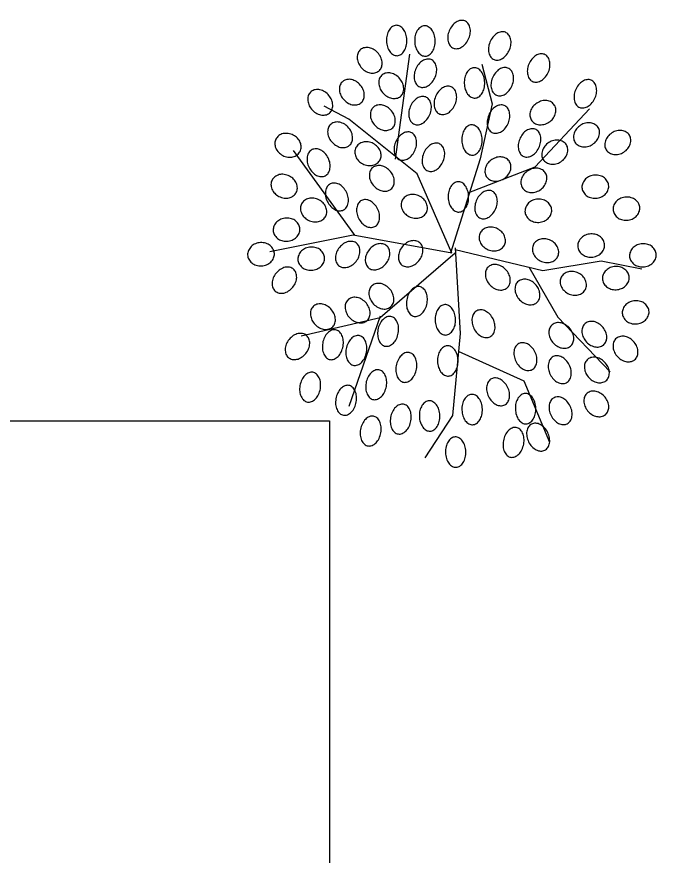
# Model space of a CAD drawing. Header units: inches. Extents: x 203 to 1065, y -1127 to 921.
# Drawn here: x 801.31 to 805.76, y 354.22 to 360.02 of the extents above; entities that cross this region are included whole.
import ezdxf

# ---------------------------------------------------------------- set-up
doc = ezdxf.new("R2010")
doc.units = ezdxf.units.IN
doc.header["$MEASUREMENT"] = 0
doc.layers.add('CC', color=110, linetype='Continuous')
doc.layers.add('Vegetación', color=102, linetype='Continuous')

# ---------------------------------------------------------------- blocks, each defined once
blk = doc.blocks.new('RB31')
for points in [[(-0.0332, 0.4465, 0.124565), (-0.0243, 0.4435, 0.105746), (-0.0134, 0.445, 0.086824), (-0.0035, 0.4507, 0.076963), (0.0051, 0.4604, 0.076963), (0.0103, 0.4721, 0.086824), (0.0113, 0.4835, 0.105746), (0.0081, 0.4941, 0.124565), (0.0016, 0.5009, 0.124565), (-0.0073, 0.5039, 0.105746), (-0.0182, 0.5024, 0.086824), (-0.0281, 0.4967, 0.076963), (-0.0366, 0.4871, 0.076963), (-0.0419, 0.4753, 0.086824), (-0.0429, 0.4639, 0.105746), (-0.0397, 0.4534, 0.124565)], [(-0.1644, 0.4265, 0.124565), (-0.1555, 0.4293, 0.105746), (-0.1475, 0.437, 0.086824), (-0.1428, 0.4474, 0.076963), (-0.1416, 0.4602, 0.076963), (-0.1443, 0.4728, 0.086824), (-0.1502, 0.4826, 0.105746), (-0.159, 0.4892, 0.124565), (-0.1682, 0.491, 0.124565), (-0.1772, 0.4882, 0.105746), (-0.1851, 0.4805, 0.086824), (-0.1898, 0.4701, 0.076963), (-0.191, 0.4573, 0.076963), (-0.1883, 0.4447, 0.086824), (-0.1825, 0.4349, 0.105746), (-0.1737, 0.4282, 0.124565)], [(-0.0961, 0.4265, 0.124565), (-0.0871, 0.4293, 0.105746), (-0.0792, 0.437, 0.086824), (-0.0745, 0.4474, 0.076963), (-0.0733, 0.4602, 0.076963), (-0.076, 0.4728, 0.086824), (-0.0818, 0.4826, 0.105746), (-0.0906, 0.4892, 0.124565), (-0.0999, 0.491, 0.124565), (-0.1088, 0.4882, 0.105746), (-0.1168, 0.4805, 0.086824), (-0.1215, 0.4701, 0.076963), (-0.1227, 0.4573, 0.076963), (-0.12, 0.4447, 0.086824), (-0.1141, 0.4349, 0.105746), (-0.1053, 0.4282, 0.124565)], [(0.0655, 0.4237, 0.124565), (0.0744, 0.4207, 0.105746), (0.0853, 0.4222, 0.086824), (0.0952, 0.4279, 0.076963), (0.1038, 0.4376, 0.076963), (0.109, 0.4494, 0.086824), (0.11, 0.4607, 0.105746), (0.1068, 0.4713, 0.124565), (0.1003, 0.4782, 0.124565), (0.0914, 0.4811, 0.105746), (0.0805, 0.4796, 0.086824), (0.0706, 0.4739, 0.076963), (0.0621, 0.4643, 0.076963), (0.0569, 0.4525, 0.086824), (0.0558, 0.4411, 0.105746), (0.059, 0.4306, 0.124565)], [(-0.2034, 0.3982, 0.124565), (-0.2004, 0.4072, 0.105746), (-0.2019, 0.4181, 0.086824), (-0.2076, 0.428, 0.076963), (-0.2173, 0.4365, 0.076963), (-0.229, 0.4417, 0.086824), (-0.2404, 0.4427, 0.105746), (-0.251, 0.4395, 0.124565), (-0.2578, 0.4331, 0.124565), (-0.2608, 0.4242, 0.105746), (-0.2593, 0.4132, 0.086824), (-0.2536, 0.4033, 0.076963), (-0.244, 0.3948, 0.076963), (-0.2322, 0.3896, 0.086824), (-0.2208, 0.3886, 0.105746), (-0.2103, 0.3918, 0.124565)], [(0.1604, 0.3781, 0.124565), (0.1693, 0.3752, 0.105746), (0.1802, 0.3767, 0.086824), (0.1901, 0.3824, 0.076963), (0.1987, 0.392, 0.076963), (0.2039, 0.4038, 0.086824), (0.2049, 0.4152, 0.105746), (0.2017, 0.4257, 0.124565), (0.1952, 0.4326, 0.124565), (0.1863, 0.4356, 0.105746), (0.1754, 0.4341, 0.086824), (0.1655, 0.4284, 0.076963), (0.157, 0.4187, 0.076963), (0.1518, 0.4069, 0.086824), (0.1507, 0.3956, 0.105746), (0.1539, 0.385, 0.124565)], [(-0.1129, 0.3629, 0.124565), (-0.104, 0.36, 0.105746), (-0.0931, 0.3615, 0.086824), (-0.0832, 0.3672, 0.076963), (-0.0747, 0.3768, 0.076963), (-0.0695, 0.3886, 0.086824), (-0.0684, 0.4, 0.105746), (-0.0717, 0.4105, 0.124565), (-0.0781, 0.4174, 0.124565), (-0.087, 0.4204, 0.105746), (-0.0979, 0.4189, 0.086824), (-0.1079, 0.4132, 0.076963), (-0.1164, 0.4035, 0.076963), (-0.1216, 0.3917, 0.086824), (-0.1226, 0.3804, 0.105746), (-0.1194, 0.3698, 0.124565)], [(0.0254, 0.3391, 0.124565), (0.0344, 0.342, 0.105746), (0.0423, 0.3496, 0.086824), (0.047, 0.36, 0.076963), (0.0482, 0.3728, 0.076963), (0.0455, 0.3854, 0.086824), (0.0396, 0.3952, 0.105746), (0.0308, 0.4019, 0.124565), (0.0216, 0.4037, 0.124565), (0.0126, 0.4008, 0.105746), (0.0047, 0.3932, 0.086824), (0, 0.3827, 0.076963), (-0.0012, 0.3699, 0.076963), (0.0015, 0.3573, 0.086824), (0.0074, 0.3475, 0.105746), (0.0162, 0.3409, 0.124565)], [(0.0731, 0.3478, 0.124565), (0.082, 0.3448, 0.105746), (0.0929, 0.3463, 0.086824), (0.1028, 0.352, 0.076963), (0.1113, 0.3616, 0.076963), (0.1166, 0.3734, 0.086824), (0.1176, 0.3848, 0.105746), (0.1144, 0.3953, 0.124565), (0.1079, 0.4022, 0.124565), (0.099, 0.4052, 0.105746), (0.0881, 0.4037, 0.086824), (0.0782, 0.398, 0.076963), (0.0696, 0.3883, 0.076963), (0.0644, 0.3766, 0.086824), (0.0634, 0.3652, 0.105746), (0.0666, 0.3546, 0.124565)], [(-0.1503, 0.3451, 0.124565), (-0.1473, 0.354, 0.105746), (-0.1488, 0.3649, 0.086824), (-0.1545, 0.3748, 0.076963), (-0.1641, 0.3833, 0.076963), (-0.1759, 0.3885, 0.086824), (-0.1873, 0.3896, 0.105746), (-0.1978, 0.3864, 0.124565), (-0.2047, 0.3799, 0.124565), (-0.2077, 0.371, 0.105746), (-0.2062, 0.3601, 0.086824), (-0.2005, 0.3502, 0.076963), (-0.1908, 0.3416, 0.076963), (-0.1791, 0.3364, 0.086824), (-0.1677, 0.3354, 0.105746), (-0.1571, 0.3386, 0.124565)], [(0.2743, 0.325, 0.124565), (0.2832, 0.322, 0.105746), (0.2941, 0.3235, 0.086824), (0.304, 0.3292, 0.076963), (0.3126, 0.3388, 0.076963), (0.3178, 0.3506, 0.086824), (0.3188, 0.362, 0.105746), (0.3156, 0.3725, 0.124565), (0.3091, 0.3794, 0.124565), (0.3002, 0.3824, 0.105746), (0.2893, 0.3809, 0.086824), (0.2794, 0.3752, 0.076963), (0.2708, 0.3655, 0.076963), (0.2656, 0.3538, 0.086824), (0.2646, 0.3424, 0.105746), (0.2678, 0.3318, 0.124565)], [(-0.2452, 0.3299, 0.124565), (-0.2422, 0.3388, 0.105746), (-0.2437, 0.3497, 0.086824), (-0.2494, 0.3596, 0.076963), (-0.259, 0.3682, 0.076963), (-0.2708, 0.3734, 0.086824), (-0.2822, 0.3744, 0.105746), (-0.2927, 0.3712, 0.124565), (-0.2996, 0.3647, 0.124565), (-0.3026, 0.3558, 0.105746), (-0.3011, 0.3449, 0.086824), (-0.2954, 0.335, 0.076963), (-0.2857, 0.3264, 0.076963), (-0.274, 0.3212, 0.086824), (-0.2626, 0.3202, 0.105746), (-0.252, 0.3234, 0.124565)], [(-0.0636, 0.306, 0.124565), (-0.0547, 0.303, 0.105746), (-0.0437, 0.3045, 0.086824), (-0.0338, 0.3102, 0.076963), (-0.0253, 0.3198, 0.076963), (-0.0201, 0.3316, 0.086824), (-0.0191, 0.343, 0.105746), (-0.0223, 0.3536, 0.124565), (-0.0287, 0.3604, 0.124565), (-0.0377, 0.3634, 0.105746), (-0.0486, 0.3619, 0.086824), (-0.0585, 0.3562, 0.076963), (-0.067, 0.3465, 0.076963), (-0.0722, 0.3348, 0.086824), (-0.0732, 0.3234, 0.105746), (-0.07, 0.3128, 0.124565)], [(-0.3211, 0.3071, 0.124565), (-0.3181, 0.316, 0.105746), (-0.3196, 0.3269, 0.086824), (-0.3253, 0.3368, 0.076963), (-0.335, 0.3454, 0.076963), (-0.3467, 0.3506, 0.086824), (-0.3581, 0.3516, 0.105746), (-0.3687, 0.3484, 0.124565), (-0.3755, 0.3419, 0.124565), (-0.3785, 0.333, 0.105746), (-0.377, 0.3221, 0.086824), (-0.3713, 0.3122, 0.076963), (-0.3617, 0.3037, 0.076963), (-0.3499, 0.2985, 0.086824), (-0.3385, 0.2974, 0.105746), (-0.3279, 0.3006, 0.124565)], [(-0.1243, 0.2832, 0.124565), (-0.1154, 0.2802, 0.105746), (-0.1045, 0.2817, 0.086824), (-0.0946, 0.2874, 0.076963), (-0.0861, 0.2971, 0.076963), (-0.0809, 0.3088, 0.086824), (-0.0798, 0.3202, 0.105746), (-0.083, 0.3308, 0.124565), (-0.0895, 0.3376, 0.124565), (-0.0984, 0.3406, 0.105746), (-0.1093, 0.3391, 0.086824), (-0.1192, 0.3334, 0.076963), (-0.1278, 0.3238, 0.076963), (-0.133, 0.312, 0.086824), (-0.134, 0.3006, 0.105746), (-0.1308, 0.29, 0.124565)], [(0.0655, 0.268, 0.124565), (0.0744, 0.265, 0.105746), (0.0853, 0.2665, 0.086824), (0.0952, 0.2722, 0.076963), (0.1038, 0.2819, 0.076963), (0.109, 0.2936, 0.086824), (0.11, 0.305, 0.105746), (0.1068, 0.3156, 0.124565), (0.1003, 0.3224, 0.124565), (0.0914, 0.3254, 0.105746), (0.0805, 0.3239, 0.086824), (0.0706, 0.3182, 0.076963), (0.0621, 0.3086, 0.076963), (0.0569, 0.2968, 0.086824), (0.0558, 0.2854, 0.105746), (0.059, 0.2749, 0.124565)], [(0.1598, 0.2988, 0.124565), (0.1653, 0.2911, 0.105746), (0.175, 0.2859, 0.086824), (0.1864, 0.2847, 0.076963), (0.1989, 0.2875, 0.076963), (0.2101, 0.2939, 0.086824), (0.2176, 0.3026, 0.105746), (0.2212, 0.313, 0.124565), (0.22, 0.3223, 0.124565), (0.2146, 0.33, 0.105746), (0.2048, 0.3352, 0.086824), (0.1935, 0.3364, 0.076963), (0.1809, 0.3336, 0.076963), (0.1698, 0.3271, 0.086824), (0.1623, 0.3185, 0.105746), (0.1586, 0.3081, 0.124565)], [(-0.1692, 0.2767, 0.124565), (-0.1663, 0.2856, 0.105746), (-0.1678, 0.2965, 0.086824), (-0.1735, 0.3065, 0.076963), (-0.1831, 0.315, 0.076963), (-0.1949, 0.3202, 0.086824), (-0.2063, 0.3212, 0.105746), (-0.2168, 0.318, 0.124565), (-0.2237, 0.3116, 0.124565), (-0.2267, 0.3026, 0.105746), (-0.2251, 0.2917, 0.086824), (-0.2195, 0.2818, 0.076963), (-0.2098, 0.2733, 0.076963), (-0.198, 0.2681, 0.086824), (-0.1867, 0.2671, 0.105746), (-0.1761, 0.2703, 0.124565)], [(0.2661, 0.2532, 0.124565), (0.2716, 0.2455, 0.105746), (0.2813, 0.2403, 0.086824), (0.2927, 0.2391, 0.076963), (0.3052, 0.2419, 0.076963), (0.3164, 0.2484, 0.086824), (0.3239, 0.257, 0.105746), (0.3275, 0.2674, 0.124565), (0.3263, 0.2767, 0.124565), (0.3208, 0.2844, 0.105746), (0.3111, 0.2896, 0.086824), (0.2998, 0.2908, 0.076963), (0.2872, 0.288, 0.076963), (0.2761, 0.2815, 0.086824), (0.2686, 0.2729, 0.105746), (0.2649, 0.2625, 0.124565)], [(-0.2717, 0.2387, 0.124565), (-0.2688, 0.2476, 0.105746), (-0.2703, 0.2586, 0.086824), (-0.276, 0.2685, 0.076963), (-0.2856, 0.277, 0.076963), (-0.2974, 0.2822, 0.086824), (-0.3088, 0.2832, 0.105746), (-0.3193, 0.28, 0.124565), (-0.3262, 0.2736, 0.124565), (-0.3292, 0.2647, 0.105746), (-0.3276, 0.2537, 0.086824), (-0.322, 0.2438, 0.076963), (-0.3123, 0.2353, 0.076963), (-0.3005, 0.2301, 0.086824), (-0.2891, 0.2291, 0.105746), (-0.2786, 0.2323, 0.124565)], [(0.0216, 0.2176, 0.124565), (0.0306, 0.2204, 0.105746), (0.0385, 0.2281, 0.086824), (0.0432, 0.2385, 0.076963), (0.0444, 0.2513, 0.076963), (0.0417, 0.2639, 0.086824), (0.0358, 0.2737, 0.105746), (0.027, 0.2803, 0.124565), (0.0178, 0.2821, 0.124565), (0.0088, 0.2793, 0.105746), (0.0009, 0.2716, 0.086824), (-0.0038, 0.2612, 0.076963), (-0.005, 0.2484, 0.076963), (-0.0023, 0.2358, 0.086824), (0.0036, 0.226, 0.105746), (0.0124, 0.2193, 0.124565)], [(0.1414, 0.2186, 0.124565), (0.1503, 0.2156, 0.105746), (0.1612, 0.2171, 0.086824), (0.1712, 0.2228, 0.076963), (0.1797, 0.2325, 0.076963), (0.1849, 0.2443, 0.086824), (0.1859, 0.2556, 0.105746), (0.1827, 0.2662, 0.124565), (0.1763, 0.2731, 0.124565), (0.1673, 0.276, 0.105746), (0.1564, 0.2745, 0.086824), (0.1465, 0.2688, 0.076963), (0.138, 0.2592, 0.076963), (0.1328, 0.2474, 0.086824), (0.1318, 0.236, 0.105746), (0.135, 0.2255, 0.124565)], [(0.342, 0.238, 0.124565), (0.3475, 0.2303, 0.105746), (0.3572, 0.2251, 0.086824), (0.3686, 0.2239, 0.076963), (0.3812, 0.2267, 0.076963), (0.3923, 0.2332, 0.086824), (0.3998, 0.2418, 0.105746), (0.4034, 0.2522, 0.124565), (0.4022, 0.2615, 0.124565), (0.3968, 0.2692, 0.105746), (0.387, 0.2744, 0.086824), (0.3757, 0.2756, 0.076963), (0.3631, 0.2728, 0.076963), (0.352, 0.2663, 0.086824), (0.3445, 0.2577, 0.105746), (0.3409, 0.2473, 0.124565)], [(-0.3932, 0.2239, 0.124565), (-0.3931, 0.2333, 0.105746), (-0.3979, 0.2432, 0.086824), (-0.4064, 0.2509, 0.076963), (-0.4182, 0.256, 0.076963), (-0.431, 0.2573, 0.086824), (-0.4422, 0.2548, 0.105746), (-0.4512, 0.2485, 0.124565), (-0.4557, 0.2402, 0.124565), (-0.4558, 0.2308, 0.105746), (-0.451, 0.2209, 0.086824), (-0.4425, 0.2132, 0.076963), (-0.4307, 0.2081, 0.076963), (-0.4179, 0.2068, 0.086824), (-0.4068, 0.2094, 0.105746), (-0.3977, 0.2157, 0.124565)], [(-0.1585, 0.2072, 0.124565), (-0.1496, 0.2043, 0.105746), (-0.1387, 0.2058, 0.086824), (-0.1287, 0.2114, 0.076963), (-0.1202, 0.2211, 0.076963), (-0.115, 0.2329, 0.086824), (-0.114, 0.2443, 0.105746), (-0.1172, 0.2548, 0.124565), (-0.1236, 0.2617, 0.124565), (-0.1326, 0.2646, 0.105746), (-0.1435, 0.2631, 0.086824), (-0.1534, 0.2574, 0.076963), (-0.1619, 0.2478, 0.076963), (-0.1671, 0.236, 0.086824), (-0.1681, 0.2246, 0.105746), (-0.1649, 0.2141, 0.124565)], [(0.1902, 0.2152, 0.124565), (0.1957, 0.2075, 0.105746), (0.2054, 0.2023, 0.086824), (0.2167, 0.2011, 0.076963), (0.2293, 0.2039, 0.076963), (0.2404, 0.2104, 0.086824), (0.248, 0.219, 0.105746), (0.2516, 0.2294, 0.124565), (0.2504, 0.2387, 0.124565), (0.2449, 0.2464, 0.105746), (0.2352, 0.2516, 0.086824), (0.2238, 0.2528, 0.076963), (0.2113, 0.25, 0.076963), (0.2001, 0.2436, 0.086824), (0.1926, 0.2349, 0.105746), (0.189, 0.2245, 0.124565)], [(-0.1996, 0.2087, 0.124565), (-0.1995, 0.2181, 0.105746), (-0.2043, 0.228, 0.086824), (-0.2128, 0.2357, 0.076963), (-0.2246, 0.2408, 0.076963), (-0.2374, 0.2421, 0.086824), (-0.2485, 0.2396, 0.105746), (-0.2576, 0.2333, 0.124565), (-0.2621, 0.225, 0.124565), (-0.2622, 0.2156, 0.105746), (-0.2574, 0.2057, 0.086824), (-0.2489, 0.198, 0.076963), (-0.2371, 0.1929, 0.076963), (-0.2243, 0.1916, 0.086824), (-0.2132, 0.1942, 0.105746), (-0.2041, 0.2005, 0.124565)], [(-0.0902, 0.1844, 0.124565), (-0.0812, 0.1815, 0.105746), (-0.0703, 0.183, 0.086824), (-0.0604, 0.1887, 0.076963), (-0.0519, 0.1983, 0.076963), (-0.0467, 0.2101, 0.086824), (-0.0457, 0.2215, 0.105746), (-0.0489, 0.232, 0.124565), (-0.0553, 0.2389, 0.124565), (-0.0642, 0.2419, 0.105746), (-0.0752, 0.2403, 0.086824), (-0.0851, 0.2347, 0.076963), (-0.0936, 0.225, 0.076963), (-0.0988, 0.2132, 0.086824), (-0.0998, 0.2018, 0.105746), (-0.0966, 0.1913, 0.124565)], [(-0.3292, 0.171, 0.124565), (-0.3236, 0.1786, 0.105746), (-0.3217, 0.1895, 0.086824), (-0.324, 0.2007, 0.076963), (-0.3306, 0.2117, 0.076963), (-0.3402, 0.2203, 0.086824), (-0.3507, 0.2248, 0.105746), (-0.3617, 0.225, 0.124565), (-0.3702, 0.221, 0.124565), (-0.3758, 0.2135, 0.105746), (-0.3778, 0.2026, 0.086824), (-0.3754, 0.1914, 0.076963), (-0.3689, 0.1803, 0.076963), (-0.3593, 0.1717, 0.086824), (-0.3488, 0.1673, 0.105746), (-0.3377, 0.167, 0.124565)], [(0.0535, 0.1772, 0.124565), (0.059, 0.1696, 0.105746), (0.0687, 0.1644, 0.086824), (0.0801, 0.1631, 0.076963), (0.0926, 0.1659, 0.076963), (0.1038, 0.1724, 0.086824), (0.1113, 0.181, 0.105746), (0.1149, 0.1914, 0.124565), (0.1137, 0.2008, 0.124565), (0.1083, 0.2084, 0.105746), (0.0985, 0.2136, 0.086824), (0.0872, 0.2148, 0.076963), (0.0746, 0.212, 0.076963), (0.0635, 0.2056, 0.086824), (0.056, 0.197, 0.105746), (0.0524, 0.1865, 0.124565)], [(-0.1692, 0.1476, 0.124565), (-0.1663, 0.1565, 0.105746), (-0.1678, 0.1674, 0.086824), (-0.1735, 0.1773, 0.076963), (-0.1831, 0.1858, 0.076963), (-0.1949, 0.191, 0.086824), (-0.2063, 0.1921, 0.105746), (-0.2168, 0.1889, 0.124565), (-0.2237, 0.1824, 0.124565), (-0.2267, 0.1735, 0.105746), (-0.2251, 0.1626, 0.086824), (-0.2195, 0.1527, 0.076963), (-0.2098, 0.1441, 0.076963), (-0.198, 0.1389, 0.086824), (-0.1867, 0.1379, 0.105746), (-0.1761, 0.1411, 0.124565)], [(0.1408, 0.1544, 0.124565), (0.1463, 0.1468, 0.105746), (0.156, 0.1416, 0.086824), (0.1674, 0.1403, 0.076963), (0.18, 0.1431, 0.076963), (0.1911, 0.1496, 0.086824), (0.1986, 0.1582, 0.105746), (0.2022, 0.1686, 0.124565), (0.201, 0.178, 0.124565), (0.1956, 0.1856, 0.105746), (0.1858, 0.1908, 0.086824), (0.1745, 0.1921, 0.076963), (0.1619, 0.1893, 0.076963), (0.1508, 0.1828, 0.086824), (0.1433, 0.1742, 0.105746), (0.1397, 0.1638, 0.124565)], [(0.2873, 0.1531, 0.124565), (0.2902, 0.1441, 0.105746), (0.2978, 0.1362, 0.086824), (0.3082, 0.1315, 0.076963), (0.3211, 0.1303, 0.076963), (0.3336, 0.133, 0.086824), (0.3435, 0.1388, 0.105746), (0.3501, 0.1476, 0.124565), (0.3519, 0.1569, 0.124565), (0.349, 0.1658, 0.105746), (0.3414, 0.1738, 0.086824), (0.331, 0.1785, 0.076963), (0.3182, 0.1797, 0.076963), (0.3056, 0.177, 0.086824), (0.2958, 0.1711, 0.105746), (0.2891, 0.1623, 0.124565)], [(-0.4008, 0.1365, 0.124565), (-0.4007, 0.146, 0.105746), (-0.4055, 0.1559, 0.086824), (-0.414, 0.1636, 0.076963), (-0.4258, 0.1687, 0.076963), (-0.4386, 0.17, 0.086824), (-0.4497, 0.1674, 0.105746), (-0.4588, 0.1611, 0.124565), (-0.4633, 0.1529, 0.124565), (-0.4634, 0.1435, 0.105746), (-0.4586, 0.1335, 0.086824), (-0.4501, 0.1259, 0.076963), (-0.4383, 0.1208, 0.076963), (-0.4255, 0.1194, 0.086824), (-0.4144, 0.122, 0.105746), (-0.4053, 0.1283, 0.124565)], [(-0.2837, 0.0989, 0.124565), (-0.2781, 0.1064, 0.105746), (-0.2761, 0.1173, 0.086824), (-0.2785, 0.1285, 0.076963), (-0.285, 0.1396, 0.076963), (-0.2946, 0.1482, 0.086824), (-0.3051, 0.1526, 0.105746), (-0.3162, 0.1529, 0.124565), (-0.3247, 0.1489, 0.124565), (-0.3303, 0.1413, 0.105746), (-0.3322, 0.1304, 0.086824), (-0.3299, 0.1192, 0.076963), (-0.3233, 0.1082, 0.076963), (-0.3137, 0.0996, 0.086824), (-0.3032, 0.0951, 0.105746), (-0.2922, 0.0949, 0.124565)], [(-0.0088, 0.096, 0.124565), (0.0002, 0.0989, 0.105746), (0.0081, 0.1065, 0.086824), (0.0128, 0.1169, 0.076963), (0.014, 0.1298, 0.076963), (0.0113, 0.1423, 0.086824), (0.0055, 0.1522, 0.105746), (-0.0033, 0.1588, 0.124565), (-0.0126, 0.1606, 0.124565), (-0.0215, 0.1577, 0.105746), (-0.0295, 0.1501, 0.086824), (-0.0342, 0.1397, 0.076963), (-0.0354, 0.1269, 0.076963), (-0.0327, 0.1143, 0.086824), (-0.0268, 0.1045, 0.105746), (-0.018, 0.0978, 0.124565)], [(0.0389, 0.0857, 0.124565), (0.0478, 0.0827, 0.105746), (0.0588, 0.0842, 0.086824), (0.0687, 0.0899, 0.076963), (0.0772, 0.0996, 0.076963), (0.0824, 0.1113, 0.086824), (0.0834, 0.1227, 0.105746), (0.0802, 0.1333, 0.124565), (0.0738, 0.1401, 0.124565), (0.0648, 0.1431, 0.105746), (0.0539, 0.1416, 0.086824), (0.044, 0.1359, 0.076963), (0.0355, 0.1263, 0.076963), (0.0303, 0.1145, 0.086824), (0.0293, 0.1031, 0.105746), (0.0325, 0.0925, 0.124565)], [(-0.0857, 0.0986, 0.124565), (-0.0856, 0.108, 0.105746), (-0.0904, 0.1179, 0.086824), (-0.0989, 0.1256, 0.076963), (-0.1107, 0.1307, 0.076963), (-0.1235, 0.132, 0.086824), (-0.1347, 0.1294, 0.105746), (-0.1437, 0.1231, 0.124565), (-0.1482, 0.1149, 0.124565), (-0.1483, 0.1055, 0.105746), (-0.1435, 0.0956, 0.086824), (-0.135, 0.0879, 0.076963), (-0.1232, 0.0828, 0.076963), (-0.1104, 0.0815, 0.086824), (-0.0993, 0.084, 0.105746), (-0.0902, 0.0903, 0.124565)], [(0.1507, 0.0999, 0.124565), (0.1535, 0.0909, 0.105746), (0.1612, 0.083, 0.086824), (0.1716, 0.0783, 0.076963), (0.1844, 0.0771, 0.076963), (0.197, 0.0798, 0.086824), (0.2068, 0.0857, 0.105746), (0.2134, 0.0945, 0.124565), (0.2152, 0.1037, 0.124565), (0.2124, 0.1127, 0.105746), (0.2047, 0.1206, 0.086824), (0.1943, 0.1253, 0.076963), (0.1815, 0.1265, 0.076963), (0.1689, 0.1238, 0.086824), (0.1591, 0.1179, 0.105746), (0.1524, 0.1091, 0.124565)], [(0.3633, 0.1075, 0.124565), (0.3661, 0.0985, 0.105746), (0.3737, 0.0906, 0.086824), (0.3842, 0.0859, 0.076963), (0.397, 0.0847, 0.076963), (0.4096, 0.0874, 0.086824), (0.4194, 0.0933, 0.105746), (0.426, 0.1021, 0.124565), (0.4278, 0.1113, 0.124565), (0.425, 0.1203, 0.105746), (0.4173, 0.1282, 0.086824), (0.4069, 0.1329, 0.076963), (0.3941, 0.1341, 0.076963), (0.3815, 0.1314, 0.086824), (0.3717, 0.1255, 0.105746), (0.365, 0.1167, 0.124565)], [(-0.3287, 0.0872, 0.124565), (-0.3286, 0.0966, 0.105746), (-0.3334, 0.1065, 0.086824), (-0.3419, 0.1142, 0.076963), (-0.3537, 0.1193, 0.076963), (-0.3665, 0.1206, 0.086824), (-0.3776, 0.1181, 0.105746), (-0.3867, 0.1117, 0.124565), (-0.3912, 0.1035, 0.124565), (-0.3913, 0.0941, 0.105746), (-0.3865, 0.0842, 0.086824), (-0.378, 0.0765, 0.076963), (-0.3662, 0.0714, 0.076963), (-0.3534, 0.0701, 0.086824), (-0.3422, 0.0726, 0.105746), (-0.3332, 0.0789, 0.124565)], [(-0.2077, 0.0647, 0.124565), (-0.2022, 0.0723, 0.105746), (-0.2002, 0.0831, 0.086824), (-0.2026, 0.0943, 0.076963), (-0.2091, 0.1054, 0.076963), (-0.2187, 0.114, 0.086824), (-0.2292, 0.1185, 0.105746), (-0.2402, 0.1187, 0.124565), (-0.2487, 0.1147, 0.124565), (-0.2543, 0.1071, 0.105746), (-0.2563, 0.0962, 0.086824), (-0.2539, 0.0851, 0.076963), (-0.2474, 0.074, 0.076963), (-0.2378, 0.0654, 0.086824), (-0.2273, 0.0609, 0.105746), (-0.2163, 0.0607, 0.124565)], [(-0.3922, 0.0543, 0.124565), (-0.395, 0.0633, 0.105746), (-0.4027, 0.0712, 0.086824), (-0.4131, 0.0759, 0.076963), (-0.4259, 0.0771, 0.076963), (-0.4385, 0.0744, 0.086824), (-0.4483, 0.0686, 0.105746), (-0.455, 0.0598, 0.124565), (-0.4567, 0.0505, 0.124565), (-0.4539, 0.0416, 0.105746), (-0.4462, 0.0336, 0.086824), (-0.4358, 0.0289, 0.076963), (-0.423, 0.0277, 0.076963), (-0.4104, 0.0304, 0.086824), (-0.4006, 0.0363, 0.105746), (-0.394, 0.0451, 0.124565)], [(0.0416, 0.0481, 0.124565), (0.0415, 0.0387, 0.105746), (0.0463, 0.0287, 0.086824), (0.0548, 0.0211, 0.076963), (0.0666, 0.0159, 0.076963), (0.0794, 0.0146, 0.086824), (0.0906, 0.0172, 0.105746), (0.0996, 0.0235, 0.124565), (0.1041, 0.0317, 0.124565), (0.1042, 0.0411, 0.105746), (0.0994, 0.0511, 0.086824), (0.0909, 0.0587, 0.076963), (0.0791, 0.0639, 0.076963), (0.0663, 0.0652, 0.086824), (0.0552, 0.0626, 0.105746), (0.0461, 0.0563, 0.124565)], [(0.2797, 0.0277, 0.124565), (0.2826, 0.0188, 0.105746), (0.2902, 0.0108, 0.086824), (0.3007, 0.0061, 0.076963), (0.3135, 0.0049, 0.076963), (0.3261, 0.0076, 0.086824), (0.3359, 0.0135, 0.105746), (0.3425, 0.0223, 0.124565), (0.3443, 0.0315, 0.124565), (0.3414, 0.0405, 0.105746), (0.3338, 0.0485, 0.086824), (0.3234, 0.0531, 0.076963), (0.3106, 0.0544, 0.076963), (0.298, 0.0516, 0.086824), (0.2882, 0.0458, 0.105746), (0.2815, 0.037, 0.124565)], [(0.1707, 0.0253, 0.124565), (0.1706, 0.0159, 0.105746), (0.1754, 0.0059, 0.086824), (0.1839, -0.0017, 0.076963), (0.1957, -0.0068, 0.076963), (0.2085, -0.0082, 0.086824), (0.2196, -0.0056, 0.105746), (0.2287, 0.0007, 0.124565), (0.2332, 0.0089, 0.124565), (0.2333, 0.0184, 0.105746), (0.2285, 0.0283, 0.086824), (0.22, 0.0359, 0.076963), (0.2082, 0.0411, 0.076963), (0.1954, 0.0424, 0.086824), (0.1842, 0.0398, 0.105746), (0.1752, 0.0335, 0.124565)], [(-0.4529, 0.0012, 0.124565), (-0.4558, 0.0101, 0.105746), (-0.4634, 0.0181, 0.086824), (-0.4738, 0.0228, 0.076963), (-0.4866, 0.024, 0.076963), (-0.4992, 0.0213, 0.086824), (-0.509, 0.0154, 0.105746), (-0.5157, 0.0066, 0.124565), (-0.5175, -0.0026, 0.124565), (-0.5146, -0.0116, 0.105746), (-0.507, -0.0196, 0.086824), (-0.4966, -0.0242, 0.076963), (-0.4837, -0.0255, 0.076963), (-0.4712, -0.0228, 0.086824), (-0.4613, -0.0169, 0.105746), (-0.4547, -0.0081, 0.124565)], [(-0.2507, 0.0224, 0.124565), (-0.2583, 0.028, 0.105746), (-0.2692, 0.0299, 0.086824), (-0.2804, 0.0276, 0.076963), (-0.2914, 0.0211, 0.076963), (-0.3, 0.0115, 0.086824), (-0.3045, 0.0009, 0.105746), (-0.3047, -0.0101, 0.124565), (-0.3007, -0.0186, 0.124565), (-0.2932, -0.0242, 0.105746), (-0.2823, -0.0261, 0.086824), (-0.2711, -0.0238, 0.076963), (-0.26, -0.0172, 0.076963), (-0.2514, -0.0076, 0.086824), (-0.247, 0.0029, 0.105746), (-0.2467, 0.0139, 0.124565)], [(-0.1786, 0.0186, 0.124565), (-0.1862, 0.0242, 0.105746), (-0.197, 0.0261, 0.086824), (-0.2082, 0.0238, 0.076963), (-0.2193, 0.0173, 0.076963), (-0.2279, 0.0077, 0.086824), (-0.2324, -0.0028, 0.105746), (-0.2326, -0.0139, 0.124565), (-0.2286, -0.0224, 0.124565), (-0.221, -0.028, 0.105746), (-0.2102, -0.0299, 0.086824), (-0.199, -0.0276, 0.076963), (-0.1879, -0.021, 0.076963), (-0.1793, -0.0114, 0.086824), (-0.1748, -0.0009, 0.105746), (-0.1746, 0.0101, 0.124565)], [(-0.0989, 0.0262, 0.124565), (-0.1065, 0.0318, 0.105746), (-0.1173, 0.0337, 0.086824), (-0.1285, 0.0314, 0.076963), (-0.1396, 0.0249, 0.076963), (-0.1482, 0.0153, 0.086824), (-0.1527, 0.0047, 0.105746), (-0.1529, -0.0063, 0.124565), (-0.1489, -0.0148, 0.124565), (-0.1413, -0.0204, 0.105746), (-0.1305, -0.0223, 0.086824), (-0.1193, -0.02, 0.076963), (-0.1082, -0.0134, 0.076963), (-0.0996, -0.0038, 0.086824), (-0.0951, 0.0067, 0.105746), (-0.0949, 0.0177, 0.124565)], [(0.405, 0.0087, 0.124565), (0.4079, -0.0002, 0.105746), (0.4155, -0.0082, 0.086824), (0.4259, -0.0129, 0.076963), (0.4387, -0.0141, 0.076963), (0.4513, -0.0114, 0.086824), (0.4611, -0.0055, 0.105746), (0.4678, 0.0033, 0.124565), (0.4696, 0.0125, 0.124565), (0.4667, 0.0215, 0.105746), (0.4591, 0.0295, 0.086824), (0.4487, 0.0341, 0.076963), (0.4358, 0.0354, 0.076963), (0.4233, 0.0327, 0.086824), (0.4134, 0.0268, 0.105746), (0.4068, 0.018, 0.124565)], [(-0.3314, -0.0064, 0.124565), (-0.3343, 0.0025, 0.105746), (-0.3419, 0.0105, 0.086824), (-0.3524, 0.0152, 0.076963), (-0.3652, 0.0164, 0.076963), (-0.3778, 0.0137, 0.086824), (-0.3876, 0.0078, 0.105746), (-0.3942, -0.001, 0.124565), (-0.396, -0.0102, 0.124565), (-0.3931, -0.0192, 0.105746), (-0.3855, -0.0272, 0.086824), (-0.3751, -0.0318, 0.076963), (-0.3623, -0.0331, 0.076963), (-0.3497, -0.0303, 0.086824), (-0.3399, -0.0245, 0.105746), (-0.3332, -0.0157, 0.124565)], [(0.0606, -0.0237, 0.124565), (0.0576, -0.0326, 0.105746), (0.0591, -0.0436, 0.086824), (0.0648, -0.0535, 0.076963), (0.0745, -0.062, 0.076963), (0.0862, -0.0672, 0.086824), (0.0976, -0.0682, 0.105746), (0.1082, -0.065, 0.124565), (0.115, -0.0586, 0.124565), (0.118, -0.0497, 0.105746), (0.1165, -0.0387, 0.086824), (0.1108, -0.0288, 0.076963), (0.1012, -0.0203, 0.076963), (0.0894, -0.0151, 0.086824), (0.078, -0.0141, 0.105746), (0.0675, -0.0173, 0.124565)], [(0.3405, -0.0406, 0.124565), (0.3433, -0.0496, 0.105746), (0.351, -0.0575, 0.086824), (0.3614, -0.0622, 0.076963), (0.3742, -0.0634, 0.076963), (0.3868, -0.0607, 0.086824), (0.3966, -0.0549, 0.105746), (0.4033, -0.0461, 0.124565), (0.405, -0.0368, 0.124565), (0.4022, -0.0279, 0.105746), (0.3945, -0.0199, 0.086824), (0.3841, -0.0152, 0.076963), (0.3713, -0.014, 0.076963), (0.3587, -0.0167, 0.086824), (0.3489, -0.0226, 0.105746), (0.3423, -0.0314, 0.124565)], [(-0.4026, -0.0346, 0.124565), (-0.4102, -0.029, 0.105746), (-0.421, -0.027, 0.086824), (-0.4322, -0.0294, 0.076963), (-0.4433, -0.0359, 0.076963), (-0.4519, -0.0455, 0.086824), (-0.4564, -0.056, 0.105746), (-0.4566, -0.0671, 0.124565), (-0.4526, -0.0756, 0.124565), (-0.445, -0.0811, 0.105746), (-0.4342, -0.0831, 0.086824), (-0.423, -0.0807, 0.076963), (-0.4119, -0.0742, 0.076963), (-0.4033, -0.0646, 0.086824), (-0.3988, -0.0541, 0.105746), (-0.3986, -0.0431, 0.124565)], [(0.239, -0.0431, 0.124565), (0.2389, -0.0525, 0.105746), (0.2437, -0.0624, 0.086824), (0.2522, -0.0701, 0.076963), (0.264, -0.0752, 0.076963), (0.2768, -0.0765, 0.086824), (0.288, -0.074, 0.105746), (0.297, -0.0677, 0.124565), (0.3015, -0.0594, 0.124565), (0.3016, -0.05, 0.105746), (0.2968, -0.0401, 0.086824), (0.2883, -0.0324, 0.076963), (0.2765, -0.0273, 0.076963), (0.2637, -0.026, 0.086824), (0.2526, -0.0285, 0.105746), (0.2435, -0.0349, 0.124565)], [(0.1327, -0.0541, 0.124565), (0.1297, -0.063, 0.105746), (0.1313, -0.074, 0.086824), (0.1369, -0.0839, 0.076963), (0.1466, -0.0924, 0.076963), (0.1584, -0.0976, 0.086824), (0.1698, -0.0986, 0.105746), (0.1803, -0.0954, 0.124565), (0.1872, -0.089, 0.124565), (0.1901, -0.08, 0.105746), (0.1886, -0.0691, 0.086824), (0.1829, -0.0592, 0.076963), (0.1733, -0.0507, 0.076963), (0.1615, -0.0455, 0.086824), (0.1501, -0.0445, 0.105746), (0.1396, -0.0477, 0.124565)], [(-0.1654, -0.1031, 0.124565), (-0.1625, -0.0942, 0.105746), (-0.164, -0.0833, 0.086824), (-0.1697, -0.0734, 0.076963), (-0.1793, -0.0648, 0.076963), (-0.1911, -0.0596, 0.086824), (-0.2025, -0.0586, 0.105746), (-0.213, -0.0618, 0.124565), (-0.2199, -0.0683, 0.124565), (-0.2229, -0.0772, 0.105746), (-0.2214, -0.0881, 0.086824), (-0.2157, -0.098, 0.076963), (-0.206, -0.1065, 0.076963), (-0.1942, -0.1117, 0.086824), (-0.1829, -0.1128, 0.105746), (-0.1723, -0.1095, 0.124565)], [(-0.0986, -0.0644, 0.124565), (-0.108, -0.0643, 0.105746), (-0.1179, -0.0691, 0.086824), (-0.1256, -0.0776, 0.076963), (-0.1307, -0.0894, 0.076963), (-0.132, -0.1022, 0.086824), (-0.1294, -0.1133, 0.105746), (-0.1231, -0.1224, 0.124565), (-0.1149, -0.1269, 0.124565), (-0.1055, -0.127, 0.105746), (-0.0956, -0.1222, 0.086824), (-0.0879, -0.1137, 0.076963), (-0.0828, -0.1019, 0.076963), (-0.0815, -0.0891, 0.086824), (-0.084, -0.0779, 0.105746), (-0.0903, -0.0689, 0.124565)], [(-0.2224, -0.1335, 0.124565), (-0.2194, -0.1246, 0.105746), (-0.2209, -0.1136, 0.086824), (-0.2266, -0.1037, 0.076963), (-0.2363, -0.0952, 0.076963), (-0.248, -0.09, 0.086824), (-0.2594, -0.089, 0.105746), (-0.27, -0.0922, 0.124565), (-0.2768, -0.0986, 0.124565), (-0.2798, -0.1076, 0.105746), (-0.2783, -0.1185, 0.086824), (-0.2726, -0.1284, 0.076963), (-0.263, -0.1369, 0.076963), (-0.2512, -0.1421, 0.086824), (-0.2398, -0.1431, 0.105746), (-0.2292, -0.1399, 0.124565)], [(0.3898, -0.1128, 0.124565), (0.3927, -0.1218, 0.105746), (0.4003, -0.1297, 0.086824), (0.4107, -0.1344, 0.076963), (0.4236, -0.1356, 0.076963), (0.4361, -0.1329, 0.086824), (0.446, -0.127, 0.105746), (0.4526, -0.1182, 0.124565), (0.4544, -0.109, 0.124565), (0.4515, -0.1, 0.105746), (0.4439, -0.0921, 0.086824), (0.4335, -0.0874, 0.076963), (0.4207, -0.0862, 0.076963), (0.4081, -0.0889, 0.086824), (0.3983, -0.0948, 0.105746), (0.3916, -0.1036, 0.124565)], [(-0.3059, -0.1487, 0.124565), (-0.3029, -0.1398, 0.105746), (-0.3044, -0.1288, 0.086824), (-0.3101, -0.1189, 0.076963), (-0.3198, -0.1104, 0.076963), (-0.3315, -0.1052, 0.086824), (-0.3429, -0.1042, 0.105746), (-0.3535, -0.1074, 0.124565), (-0.3603, -0.1138, 0.124565), (-0.3633, -0.1228, 0.105746), (-0.3618, -0.1337, 0.086824), (-0.3561, -0.1436, 0.076963), (-0.3465, -0.1521, 0.076963), (-0.3347, -0.1573, 0.086824), (-0.3233, -0.1583, 0.105746), (-0.3128, -0.1551, 0.124565)], [(-0.0391, -0.1013, 0.124565), (-0.0481, -0.1042, 0.105746), (-0.0561, -0.1118, 0.086824), (-0.0607, -0.1222, 0.076963), (-0.0619, -0.1351, 0.076963), (-0.0592, -0.1476, 0.086824), (-0.0534, -0.1574, 0.105746), (-0.0446, -0.1641, 0.124565), (-0.0353, -0.1659, 0.124565), (-0.0264, -0.163, 0.105746), (-0.0184, -0.1554, 0.086824), (-0.0137, -0.145, 0.076963), (-0.0125, -0.1321, 0.076963), (-0.0152, -0.1196, 0.086824), (-0.0211, -0.1098, 0.105746), (-0.0299, -0.1031, 0.124565)], [(0.0346, -0.1156, 0.124565), (0.029, -0.1231, 0.105746), (0.027, -0.134, 0.086824), (0.0294, -0.1452, 0.076963), (0.0359, -0.1563, 0.076963), (0.0455, -0.1648, 0.086824), (0.056, -0.1693, 0.105746), (0.0671, -0.1695, 0.124565), (0.0756, -0.1655, 0.124565), (0.0812, -0.158, 0.105746), (0.0831, -0.1471, 0.086824), (0.0808, -0.1359, 0.076963), (0.0742, -0.1248, 0.076963), (0.0646, -0.1163, 0.086824), (0.0541, -0.1118, 0.105746), (0.0431, -0.1116, 0.124565)], [(-0.1669, -0.1289, 0.124565), (-0.1763, -0.1289, 0.105746), (-0.1862, -0.1337, 0.086824), (-0.1939, -0.1421, 0.076963), (-0.199, -0.1539, 0.076963), (-0.2003, -0.1667, 0.086824), (-0.1978, -0.1779, 0.105746), (-0.1915, -0.1869, 0.124565), (-0.1832, -0.1915, 0.124565), (-0.1738, -0.1915, 0.105746), (-0.1639, -0.1867, 0.086824), (-0.1562, -0.1783, 0.076963), (-0.1511, -0.1665, 0.076963), (-0.1498, -0.1536, 0.086824), (-0.1523, -0.1425, 0.105746), (-0.1586, -0.1335, 0.124565)], [(0.2162, -0.1453, 0.124565), (0.2133, -0.1542, 0.105746), (0.2148, -0.1651, 0.086824), (0.2205, -0.175, 0.076963), (0.2301, -0.1835, 0.076963), (0.2419, -0.1887, 0.086824), (0.2533, -0.1898, 0.105746), (0.2638, -0.1866, 0.124565), (0.2707, -0.1801, 0.124565), (0.2737, -0.1712, 0.105746), (0.2722, -0.1603, 0.086824), (0.2665, -0.1504, 0.076963), (0.2568, -0.1418, 0.076963), (0.245, -0.1366, 0.086824), (0.2337, -0.1356, 0.105746), (0.2231, -0.1388, 0.124565)], [(0.296, -0.1415, 0.124565), (0.293, -0.1504, 0.105746), (0.2945, -0.1613, 0.086824), (0.3002, -0.1712, 0.076963), (0.3098, -0.1797, 0.076963), (0.3216, -0.1849, 0.086824), (0.333, -0.186, 0.105746), (0.3435, -0.1828, 0.124565), (0.3504, -0.1763, 0.124565), (0.3534, -0.1674, 0.105746), (0.3519, -0.1565, 0.086824), (0.3462, -0.1466, 0.076963), (0.3365, -0.138, 0.076963), (0.3248, -0.1328, 0.086824), (0.3134, -0.1318, 0.105746), (0.3028, -0.135, 0.124565)], [(-0.2998, -0.1593, 0.124565), (-0.3092, -0.1592, 0.105746), (-0.3191, -0.164, 0.086824), (-0.3268, -0.1725, 0.076963), (-0.3319, -0.1843, 0.076963), (-0.3332, -0.1971, 0.086824), (-0.3306, -0.2083, 0.105746), (-0.3243, -0.2173, 0.124565), (-0.3161, -0.2219, 0.124565), (-0.3067, -0.2219, 0.105746), (-0.2968, -0.2171, 0.086824), (-0.2891, -0.2086, 0.076963), (-0.284, -0.1968, 0.076963), (-0.2827, -0.184, 0.086824), (-0.2852, -0.1729, 0.105746), (-0.2915, -0.1638, 0.124565)], [(-0.3684, -0.1751, 0.124565), (-0.376, -0.1695, 0.105746), (-0.3869, -0.1676, 0.086824), (-0.398, -0.1699, 0.076963), (-0.4091, -0.1764, 0.076963), (-0.4177, -0.186, 0.086824), (-0.4222, -0.1966, 0.105746), (-0.4224, -0.2076, 0.124565), (-0.4184, -0.2161, 0.124565), (-0.4108, -0.2217, 0.105746), (-0.4, -0.2236, 0.086824), (-0.3888, -0.2213, 0.076963), (-0.3777, -0.2147, 0.076963), (-0.3691, -0.2051, 0.086824), (-0.3646, -0.1946, 0.105746), (-0.3644, -0.1836, 0.124565)], [(-0.2428, -0.1707, 0.124565), (-0.2522, -0.1706, 0.105746), (-0.2621, -0.1754, 0.086824), (-0.2698, -0.1839, 0.076963), (-0.2749, -0.1957, 0.076963), (-0.2762, -0.2085, 0.086824), (-0.2737, -0.2197, 0.105746), (-0.2674, -0.2287, 0.124565), (-0.2591, -0.2333, 0.124565), (-0.2497, -0.2333, 0.105746), (-0.2398, -0.2285, 0.086824), (-0.2321, -0.22, 0.076963), (-0.227, -0.2082, 0.076963), (-0.2257, -0.1954, 0.086824), (-0.2283, -0.1843, 0.105746), (-0.2346, -0.1752, 0.124565)], [(0.3719, -0.1718, 0.124565), (0.3689, -0.1808, 0.105746), (0.3704, -0.1917, 0.086824), (0.3761, -0.2016, 0.076963), (0.3858, -0.2101, 0.076963), (0.3975, -0.2153, 0.086824), (0.4089, -0.2163, 0.105746), (0.4195, -0.2131, 0.124565), (0.4263, -0.2067, 0.124565), (0.4293, -0.1978, 0.105746), (0.4278, -0.1869, 0.086824), (0.4221, -0.1769, 0.076963), (0.4125, -0.1684, 0.076963), (0.4007, -0.1632, 0.086824), (0.3893, -0.1622, 0.105746), (0.3787, -0.1654, 0.124565)], [(-0.0315, -0.1887, 0.124565), (-0.0405, -0.1915, 0.105746), (-0.0485, -0.1992, 0.086824), (-0.0531, -0.2096, 0.076963), (-0.0544, -0.2224, 0.076963), (-0.0516, -0.235, 0.086824), (-0.0458, -0.2448, 0.105746), (-0.037, -0.2515, 0.124565), (-0.0277, -0.2532, 0.124565), (-0.0188, -0.2504, 0.105746), (-0.0108, -0.2427, 0.086824), (-0.0061, -0.2323, 0.076963), (-0.0049, -0.2195, 0.076963), (-0.0076, -0.2069, 0.086824), (-0.0135, -0.1971, 0.105746), (-0.0223, -0.1905, 0.124565)], [(0.1371, -0.1839, 0.124565), (0.1315, -0.1915, 0.105746), (0.1295, -0.2024, 0.086824), (0.1319, -0.2135, 0.076963), (0.1384, -0.2246, 0.076963), (0.148, -0.2332, 0.086824), (0.1585, -0.2377, 0.105746), (0.1696, -0.2379, 0.124565), (0.1781, -0.2339, 0.124565), (0.1836, -0.2263, 0.105746), (0.1856, -0.2155, 0.086824), (0.1832, -0.2043, 0.076963), (0.1767, -0.1932, 0.076963), (0.1671, -0.1846, 0.086824), (0.1566, -0.1801, 0.105746), (0.1456, -0.1799, 0.124565)], [(-0.1213, -0.2049, 0.124565), (-0.1307, -0.2048, 0.105746), (-0.1407, -0.2096, 0.086824), (-0.1483, -0.2181, 0.076963), (-0.1535, -0.2299, 0.076963), (-0.1548, -0.2427, 0.086824), (-0.1522, -0.2539, 0.105746), (-0.1459, -0.2629, 0.124565), (-0.1377, -0.2674, 0.124565), (-0.1283, -0.2675, 0.105746), (-0.1183, -0.2627, 0.086824), (-0.1107, -0.2542, 0.076963), (-0.1055, -0.2424, 0.076963), (-0.1042, -0.2296, 0.086824), (-0.1068, -0.2185, 0.105746), (-0.1131, -0.2094, 0.124565)], [(0.2206, -0.2105, 0.124565), (0.215, -0.2181, 0.105746), (0.213, -0.2289, 0.086824), (0.2154, -0.2401, 0.076963), (0.2219, -0.2512, 0.076963), (0.2315, -0.2598, 0.086824), (0.242, -0.2643, 0.105746), (0.2531, -0.2645, 0.124565), (0.2616, -0.2605, 0.124565), (0.2672, -0.2529, 0.105746), (0.2691, -0.2421, 0.086824), (0.2668, -0.2309, 0.076963), (0.2602, -0.2198, 0.076963), (0.2506, -0.2112, 0.086824), (0.2401, -0.2067, 0.105746), (0.2291, -0.2065, 0.124565)], [(0.3036, -0.2174, 0.124565), (0.3006, -0.2263, 0.105746), (0.3021, -0.2373, 0.086824), (0.3078, -0.2472, 0.076963), (0.3174, -0.2557, 0.076963), (0.3292, -0.2609, 0.086824), (0.3406, -0.2619, 0.105746), (0.3511, -0.2587, 0.124565), (0.358, -0.2523, 0.124565), (0.361, -0.2434, 0.105746), (0.3595, -0.2324, 0.086824), (0.3538, -0.2225, 0.076963), (0.3441, -0.214, 0.076963), (0.3324, -0.2088, 0.086824), (0.321, -0.2078, 0.105746), (0.3104, -0.211, 0.124565)], [(-0.3529, -0.2505, 0.124565), (-0.3623, -0.2504, 0.105746), (-0.3722, -0.2552, 0.086824), (-0.3799, -0.2637, 0.076963), (-0.385, -0.2755, 0.076963), (-0.3863, -0.2883, 0.086824), (-0.3838, -0.2994, 0.105746), (-0.3775, -0.3085, 0.124565), (-0.3692, -0.313, 0.124565), (-0.3598, -0.3131, 0.105746), (-0.3499, -0.3083, 0.086824), (-0.3422, -0.2998, 0.076963), (-0.3371, -0.288, 0.076963), (-0.3358, -0.2752, 0.086824), (-0.3384, -0.264, 0.105746), (-0.3447, -0.255, 0.124565)], [(-0.1935, -0.2429, 0.124565), (-0.2029, -0.2428, 0.105746), (-0.2128, -0.2476, 0.086824), (-0.2205, -0.2561, 0.076963), (-0.2256, -0.2679, 0.076963), (-0.2269, -0.2807, 0.086824), (-0.2243, -0.2918, 0.105746), (-0.218, -0.3009, 0.124565), (-0.2098, -0.3054, 0.124565), (-0.2004, -0.3055, 0.105746), (-0.1905, -0.3007, 0.086824), (-0.1828, -0.2922, 0.076963), (-0.1777, -0.2804, 0.076963), (-0.1764, -0.2676, 0.086824), (-0.1789, -0.2564, 0.105746), (-0.1852, -0.2474, 0.124565)], [(0.0725, -0.2599, 0.124565), (0.0669, -0.2675, 0.105746), (0.065, -0.2783, 0.086824), (0.0673, -0.2895, 0.076963), (0.0739, -0.3006, 0.076963), (0.0835, -0.3092, 0.086824), (0.094, -0.3137, 0.105746), (0.105, -0.3139, 0.124565), (0.1135, -0.3099, 0.124565), (0.1191, -0.3023, 0.105746), (0.1211, -0.2914, 0.086824), (0.1187, -0.2803, 0.076963), (0.1122, -0.2692, 0.076963), (0.1026, -0.2606, 0.086824), (0.0921, -0.2561, 0.105746), (0.081, -0.2559, 0.124565)], [(-0.2656, -0.277, 0.124565), (-0.275, -0.277, 0.105746), (-0.2849, -0.2818, 0.086824), (-0.2926, -0.2903, 0.076963), (-0.2977, -0.3021, 0.076963), (-0.299, -0.3149, 0.086824), (-0.2965, -0.326, 0.105746), (-0.2902, -0.3351, 0.124565), (-0.2819, -0.3396, 0.124565), (-0.2725, -0.3397, 0.105746), (-0.2626, -0.3349, 0.086824), (-0.2549, -0.3264, 0.076963), (-0.2498, -0.3146, 0.076963), (-0.2485, -0.3018, 0.086824), (-0.251, -0.2906, 0.105746), (-0.2574, -0.2816, 0.124565)], [(0.3036, -0.2896, 0.124565), (0.3006, -0.2985, 0.105746), (0.3021, -0.3094, 0.086824), (0.3078, -0.3193, 0.076963), (0.3174, -0.3279, 0.076963), (0.3292, -0.3331, 0.086824), (0.3406, -0.3341, 0.105746), (0.3511, -0.3309, 0.124565), (0.358, -0.3244, 0.124565), (0.361, -0.3155, 0.105746), (0.3595, -0.3046, 0.086824), (0.3538, -0.2947, 0.076963), (0.3441, -0.2862, 0.076963), (0.3324, -0.281, 0.086824), (0.321, -0.2799, 0.105746), (0.3104, -0.2832, 0.124565)], [(0.0292, -0.2912, 0.124565), (0.0202, -0.2941, 0.105746), (0.0123, -0.3017, 0.086824), (0.0076, -0.3121, 0.076963), (0.0064, -0.325, 0.076963), (0.0091, -0.3375, 0.086824), (0.015, -0.3474, 0.105746), (0.0238, -0.354, 0.124565), (0.033, -0.3558, 0.124565), (0.042, -0.3529, 0.105746), (0.0499, -0.3453, 0.086824), (0.0546, -0.3349, 0.076963), (0.0558, -0.3221, 0.076963), (0.0531, -0.3095, 0.086824), (0.0472, -0.2997, 0.105746), (0.0384, -0.293, 0.124565)], [(0.1583, -0.2874, 0.124565), (0.1493, -0.2903, 0.105746), (0.1414, -0.2979, 0.086824), (0.1367, -0.3083, 0.076963), (0.1355, -0.3212, 0.076963), (0.1382, -0.3337, 0.086824), (0.144, -0.3436, 0.105746), (0.1528, -0.3502, 0.124565), (0.1621, -0.352, 0.124565), (0.171, -0.3491, 0.105746), (0.179, -0.3415, 0.086824), (0.1837, -0.3311, 0.076963), (0.1849, -0.3183, 0.076963), (0.1822, -0.3057, 0.086824), (0.1763, -0.2959, 0.105746), (0.1675, -0.2892, 0.124565)], [(0.2244, -0.2979, 0.124565), (0.2188, -0.3054, 0.105746), (0.2168, -0.3163, 0.086824), (0.2192, -0.3275, 0.076963), (0.2257, -0.3386, 0.076963), (0.2353, -0.3472, 0.086824), (0.2458, -0.3516, 0.105746), (0.2569, -0.3519, 0.124565), (0.2654, -0.3479, 0.124565), (0.271, -0.3403, 0.105746), (0.2729, -0.3294, 0.086824), (0.2706, -0.3182, 0.076963), (0.264, -0.3072, 0.076963), (0.2544, -0.2986, 0.086824), (0.2439, -0.2941, 0.105746), (0.2329, -0.2939, 0.124565)], [(-0.1327, -0.315, 0.124565), (-0.1421, -0.315, 0.105746), (-0.1521, -0.3198, 0.086824), (-0.1597, -0.3282, 0.076963), (-0.1648, -0.3401, 0.076963), (-0.1662, -0.3529, 0.086824), (-0.1636, -0.364, 0.105746), (-0.1573, -0.373, 0.124565), (-0.1491, -0.3776, 0.124565), (-0.1396, -0.3777, 0.105746), (-0.1297, -0.3728, 0.086824), (-0.122, -0.3644, 0.076963), (-0.1169, -0.3526, 0.076963), (-0.1156, -0.3398, 0.086824), (-0.1182, -0.3286, 0.105746), (-0.1245, -0.3196, 0.124565)], [(-0.0733, -0.3064, 0.124565), (-0.0823, -0.3093, 0.105746), (-0.0902, -0.3169, 0.086824), (-0.0949, -0.3273, 0.076963), (-0.0961, -0.3402, 0.076963), (-0.0934, -0.3527, 0.086824), (-0.0875, -0.3625, 0.105746), (-0.0787, -0.3692, 0.124565), (-0.0695, -0.371, 0.124565), (-0.0605, -0.3681, 0.105746), (-0.0526, -0.3605, 0.086824), (-0.0479, -0.3501, 0.076963), (-0.0467, -0.3372, 0.076963), (-0.0494, -0.3247, 0.086824), (-0.0553, -0.3149, 0.105746), (-0.0641, -0.3082, 0.124565)], [(-0.2049, -0.3416, 0.124565), (-0.2143, -0.3415, 0.105746), (-0.2242, -0.3464, 0.086824), (-0.2319, -0.3548, 0.076963), (-0.237, -0.3666, 0.076963), (-0.2383, -0.3794, 0.086824), (-0.2357, -0.3906, 0.105746), (-0.2294, -0.3996, 0.124565), (-0.2212, -0.4042, 0.124565), (-0.2118, -0.4042, 0.105746), (-0.2018, -0.3994, 0.086824), (-0.1942, -0.391, 0.076963), (-0.1891, -0.3791, 0.076963), (-0.1878, -0.3663, 0.086824), (-0.1903, -0.3552, 0.105746), (-0.1966, -0.3462, 0.124565)], [(0.1712, -0.3548, 0.124565), (0.1656, -0.3624, 0.105746), (0.1637, -0.3733, 0.086824), (0.166, -0.3845, 0.076963), (0.1726, -0.3955, 0.076963), (0.1822, -0.4041, 0.086824), (0.1927, -0.4086, 0.105746), (0.2037, -0.4088, 0.124565), (0.2122, -0.4048, 0.124565), (0.2178, -0.3973, 0.105746), (0.2198, -0.3864, 0.086824), (0.2174, -0.3752, 0.076963), (0.2109, -0.3641, 0.076963), (0.2013, -0.3555, 0.086824), (0.1908, -0.3511, 0.105746), (0.1797, -0.3508, 0.124565)], [(0.1406, -0.3606, 0.124565), (0.1312, -0.3605, 0.105746), (0.1213, -0.3653, 0.086824), (0.1136, -0.3738, 0.076963), (0.1085, -0.3856, 0.076963), (0.1072, -0.3984, 0.086824), (0.1097, -0.4096, 0.105746), (0.116, -0.4186, 0.124565), (0.1243, -0.4232, 0.124565), (0.1337, -0.4232, 0.105746), (0.1436, -0.4184, 0.086824), (0.1513, -0.4099, 0.076963), (0.1564, -0.3981, 0.076963), (0.1577, -0.3853, 0.086824), (0.1552, -0.3742, 0.105746), (0.1488, -0.3651, 0.124565)], [(-0.0088, -0.3824, 0.124565), (-0.0177, -0.3852, 0.105746), (-0.0257, -0.3929, 0.086824), (-0.0304, -0.4033, 0.076963), (-0.0316, -0.4161, 0.076963), (-0.0289, -0.4287, 0.086824), (-0.023, -0.4385, 0.105746), (-0.0142, -0.4452, 0.124565), (-0.005, -0.4469, 0.124565), (0.004, -0.4441, 0.105746), (0.012, -0.4365, 0.086824), (0.0166, -0.426, 0.076963), (0.0179, -0.4132, 0.076963), (0.0151, -0.4006, 0.086824), (0.0093, -0.3908, 0.105746), (0.0005, -0.3842, 0.124565)]]:
    blk.add_lwpolyline(points, format="xyb", close=True)
for points in [[(-0.1644, 0.2062), (-0.134, 0.4303)], [(0.0406, 0.4113), (0.0672, 0.3278), (0.0406, 0.21), (-0.0277, 0.0087)], [(-0.024, 0.0087), (-0.1113, 0.1759), (-0.2783, 0.2898), (-0.339, 0.3164)], [(0.014, 0.1379), (0.1735, 0.1949), (0.3025, 0.3202)], [(-0.2593, 0.0429), (-0.4112, 0.2214)], [(-0.024, 0.0087), (-0.2631, 0.0429), (-0.4643, 0.0049)], [(-0.0164, 0.0201), (-0.0012, -0.1622), (-0.0164, -0.3369), (-0.0809, -0.428)], [(-0.0164, 0.0087), (-0.1948, -0.1318), (-0.3846, -0.1736)], [(-0.0164, 0.0163), (0.1962, -0.0254), (0.3367, -0.0026), (0.4354, -0.0178)], [(0.1621, -0.0178), (0.2342, -0.1242), (0.3633, -0.2381)], [(-0.1948, -0.128), (-0.2669, -0.3217)], [(-0.005, -0.2001), (0.1545, -0.2609), (0.219, -0.3901)]]:
    blk.add_lwpolyline(points)
blk = doc.blocks.new('A$C4B6D3AD2')
at = {"layer": 'CC'}
blk.add_lwpolyline([(-6.9984, 8.268), (0, 8.268), (0, 0.026), (-6.9984, 0.026)], close=True, dxfattribs=at)

msp = doc.modelspace()

# ---------------------------------------------------------------- block references
at = {"layer": 'CC'}
msp.add_blockref('A$C4B6D3AD2', (803.4749, 348.9592), dxfattribs=at)
at = {"layer": 'Vegetación', "xscale": 2.858759705093652, "yscale": 3.248389615714186, "zscale": 2.858759705093652, "rotation": 359.0317982472345}
msp.add_blockref('RB31', (804.3879, 358.358), dxfattribs=at)

doc.saveas('drawing.dxf')
